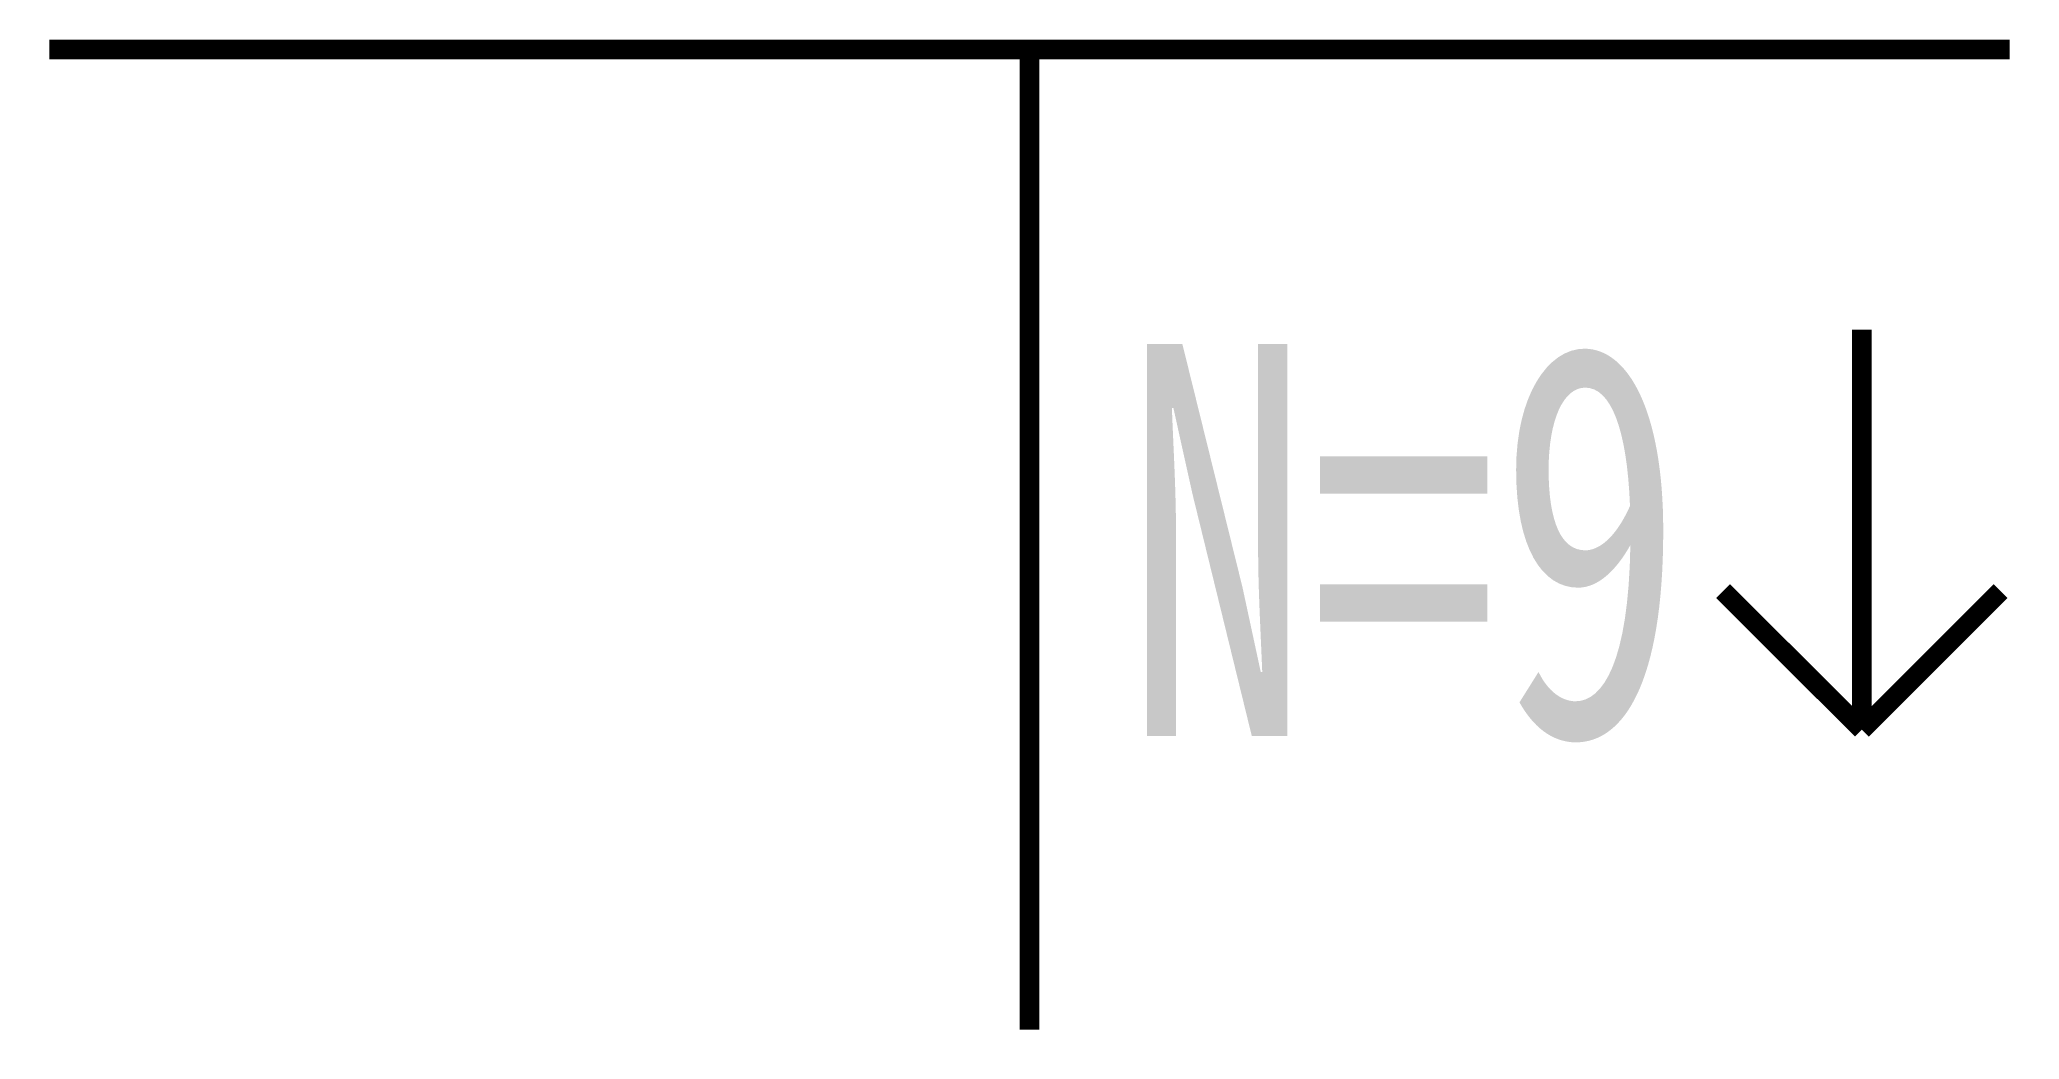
# Model space of a CAD drawing. Extents: x 3.2 to 13.3, y 1.1 to 6.2.
import ezdxf

# ---------------------------------------------------------------- set-up
doc = ezdxf.new("R2010")
doc.units = 0
doc.header["$MEASUREMENT"] = 0
doc.layers.get('0').update_dxf_attribs({"linetype": 'CONTINUOUS'})
doc.styles.add('LZ_PMT_BZ', font='simfang_0.ttf', dxfattribs={"width": 0.7, "height": 3})

msp = doc.modelspace()

# ---------------------------------------------------------------- linework, layer by layer
at = {"const_width": 0.1}
for points in [[(3.297, 6.155), (13.297, 6.155)], [(8.297, 6.155), (8.297, 1.155)], [(12.544, 4.726), (12.544, 2.685)], [(12.544, 2.685), (11.836, 3.392)], [(12.544, 2.685), (13.251, 3.392)]]:
    msp.add_lwpolyline(points, dxfattribs=at)

# ---------------------------------------------------------------- texts
at = {"style": 'LZ_PMT_BZ', "width": 0.7}
msp.add_text('N=9', height=2, dxfattribs=at).set_placement((8.778, 2.653))

doc.saveas('drawing.dxf')
